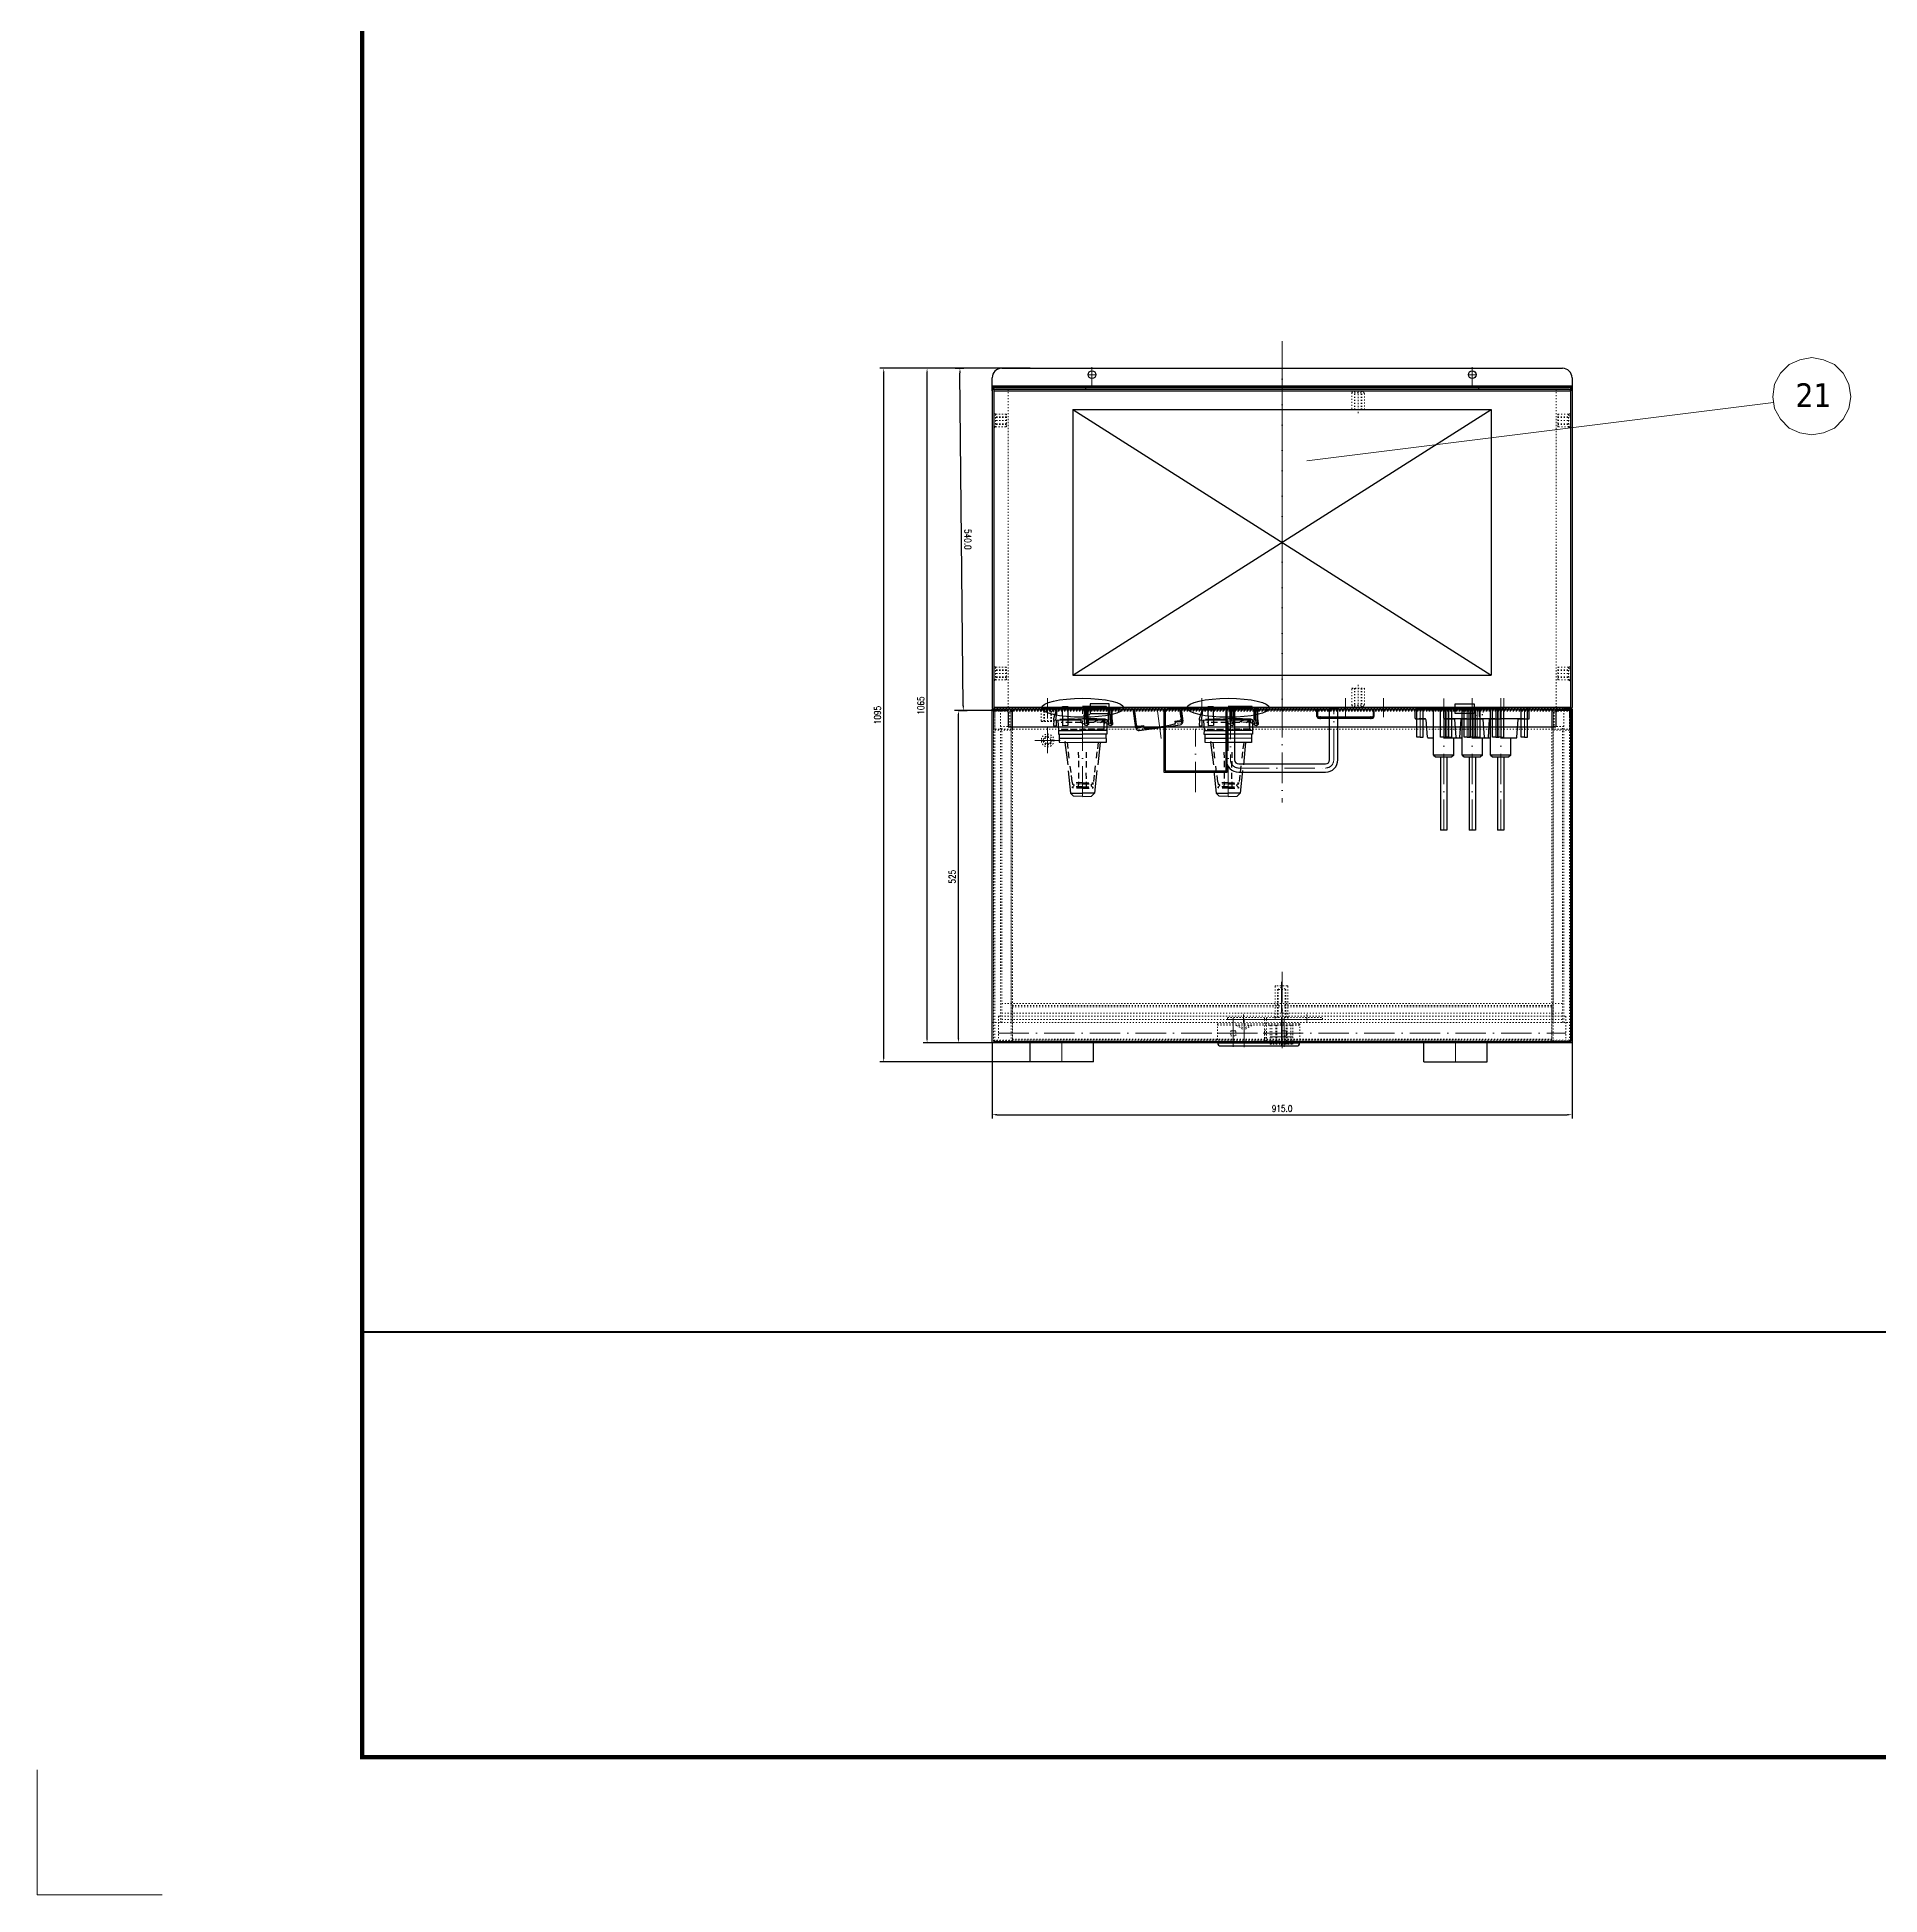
# Model space of a CAD drawing. Header units: millimetres. Extents: x 13152 to 35294, y -6229 to 14001.
# Drawn here: x 27005 to 29913, y 8140 to 11070 of the extents above; entities that cross this region are included whole.
import ezdxf

# ---------------------------------------------------------------- set-up
doc = ezdxf.new("R2010")
doc.units = ezdxf.units.MM
doc.header["$LTSCALE"] = 4
for name, pattern in [('ACAD_ISO03W100', [1.18, 0.47, -0.71]), ('ACAD_ISO10W100', [18, 12, -3, 0, -3]), ('DASHED', [0.75, 0.5, -0.25])]:
    doc.linetypes.add(name, pattern=pattern)
doc.layers.add('1', color=12, linetype='Continuous')
doc.layers.add('4虚线层', color=6, linetype='DASHED')
doc.layers.add('paper', color=254, linetype='Continuous', plot=False)
doc.layers.add('标注、文本', color=3, linetype='Continuous', lineweight=25)
doc.layers.add('铁心', color=3, linetype='Continuous', lineweight=0)
doc.styles.add('Tahoma$001', font='tahoma.ttf', dxfattribs={"height": 2.159784})
doc.styles.add('TH_GBDIM', font='romans.shx', dxfattribs={"width": 0.8, "bigfont": 'gbcbig.shx'})
doc.dimstyles.new('TH_GBDIM1', dxfattribs={"dimscale": 3, "dimtxt": 3.5, "dimasz": 2.5, "dimexe": 2, "dimexo": 0, "dimgap": 1.5, "dimtad": 1, "dimdec": 1, "dimzin": 0, "dimdsep": 46, "dimtxsty": 'TH_GBDIM', "dimcen": 2.5, "dimclrd": 3, "dimclre": 256, "dimclrt": 2, "dimadec": 0, "dimazin": 0, "dimtfac": 0.714286, "dimtdec": 1, "dimtmove": 0, "dimatfit": 3, "dimfxl": 0, "dimtzin": 0, "dimlwd": -1, "dimlwe": -1, "dimarcsym": 0})

# ---------------------------------------------------------------- blocks, each defined once
blk = doc.blocks.new('5354650')
at = {"layer": '4虚线层', "ltscale": 5}
h = blk.add_hatch(color=256, dxfattribs=at)
h.dxf.hatch_style = 2
h.paths.add_polyline_path([(26822.8, -1880.6), (26822.8, -1911.9), (26826.3, -1912.7)])
h = blk.add_hatch(color=256, dxfattribs=at)
h.dxf.hatch_style = 2
h.paths.add_polyline_path([(26822.8, -1880.6), (26826.2, -1881.4), (26826.3, -1912.7)])
at = {"layer": '标注、文本'}
h = blk.add_hatch(color=256, dxfattribs=at)
h.dxf.hatch_style = 2
h.paths.add_polyline_path([(26822.8, -1911.9), (26826.3, -1912.7), (26825.7, -1918.4)])
at = {"layer": '4虚线层', "ltscale": 5}
for points in [[(26842.5, -1858.2), (26842.4, -1880.7)], [(26847.9, -1879.1), (26848, -1847.1)], [(26918.7, -1875.1), (26894.8, -1874.6)], [(26916.9, -1860.8), (26945.2, -1864.4)], [(26951.6, -1874.6), (26927.5, -1874.9)], [(26945.1, -1865.1), (26945.4, -1866.7), (26946.8, -1867), (26948.4, -1866.6), (26949.4, -1865.4)], [(26950.2, -1864.8), (26949.5, -1864.7), (26949.4, -1865.4)], [(26951.6, -1881.2), (26951.4, -1865.9), (26950.9, -1865), (26950.2, -1864.8)], [(26846.3, -1914.4), (26844, -1914.6), (26847.8, -1914), (26848.2, -1890.1)], [(26918.9, -1886.8), (26894.8, -1887)], [(26916.4, -1900.7), (26944.8, -1897.8)], [(26951.7, -1887), (26927.7, -1886.6)], [(26949.6, -1896), (26948.4, -1895), (26947, -1894.7), (26945.4, -1895.1), (26945, -1897.1)], [(26949.6, -1896), (26950.1, -1896.9), (26950.8, -1897)], [(26950.8, -1897), (26951.5, -1897.2), (26951.8, -1895.8)]]:
    blk.add_lwpolyline(points, dxfattribs=at)
for points in [[(26858.8, -1847.4), (26858.8, -1847.4), (26858.4, -1880.8), (26858.4, -1880.8)], [(26860.6, -1849.2), (26860.6, -1849.2), (26860.6, -1880.6), (26860.6, -1880.6)], [(26879.3, -1856.5), (26879.3, -1856.5), (26907.8, -1859.4), (26907.8, -1859.4)], [(26942.9, -1880.6), (26942.9, -1880.6), (26943.1, -1863.9), (26943.1, -1863.9)], [(26945, -1881.1), (26945, -1881.1), (26945.2, -1864.4), (26945.2, -1864.4)], [(26949.5, -1880.7), (26949.5, -1880.7), (26949.4, -1865.4), (26949.4, -1865.4)], [(26950.2, -1864.8), (26950.2, -1864.8), (26950.4, -1864.2), (26950.4, -1864.2)], [(26843.7, -1906.5), (26843.7, -1906.5), (26848, -1897.3), (26848, -1897.3)], [(26847.6, -1902.3), (26847.6, -1902.3), (26847.8, -1901.6), (26847.8, -1901.6)], [(26858.7, -1914.4), (26858.7, -1914.4), (26858.4, -1880.8), (26858.4, -1880.8)], [(26879.7, -1905.4), (26879.7, -1905.4), (26908.2, -1901.8), (26908.2, -1901.8)], [(26942.9, -1880.6), (26942.9, -1880.6), (26943.3, -1898.2), (26943.3, -1898.2)], [(26945, -1881.1), (26945, -1881.1), (26944.8, -1897.8), (26944.8, -1897.8)], [(26949.5, -1880.7), (26949.5, -1880.7), (26949.4, -1896.7), (26949.4, -1896.7)], [(26951.6, -1881.2), (26951.6, -1881.2), (26951.8, -1895.8), (26951.8, -1895.8)], [(26842.7, -1917.2), (26842.7, -1917.2), (26842.9, -1916.5), (26842.9, -1916.5)], [(26848.2, -1909), (26848.2, -1909), (26844, -1914.6), (26844, -1914.6)], [(26844.9, -1914.1), (26844.9, -1914.1), (26860.9, -1914.1), (26860.9, -1914.1)], [(26847.8, -1911.1), (26847.8, -1911.1), (26846.3, -1914.4), (26846.3, -1914.4)]]:
    blk.add_open_spline(points, degree=3, dxfattribs=at)
at = {"layer": '标注、文本', "color": 1, "linetype": 'ACAD_ISO10W100', "lineweight": 18}
blk.add_line((26964.8, -1880.6), (26822.8, -1880.9), dxfattribs=at)
at = {"layer": '标注、文本'}
for points in [[(26844.2, -1835.3), (26841.9, -1835.5), (26826.2, -1840.6)], [(26826.4, -1880.7), (26826.2, -1840.6), (26844.2, -1838.2)], [(26844.2, -1835.3), (26852.9, -1835.1), (26853.4, -1839.6), (26843.9, -1839.6)], [(26844.2, -1835.3), (26844, -1876.7), (26844.6, -1877.6), (26845.8, -1878.6)], [(26844.8, -1842), (26860.6, -1842.7), (26866.5, -1842.6), (26866.5, -1880.5)], [(26866.5, -1842.6), (26866.9, -1844.1), (26879.3, -1844.1), (26879.6, -1880.6)], [(26872.7, -1844), (26873, -1880.5)], [(26877.9, -1853.2), (26879.4, -1852.9), (26914.8, -1857.4)], [(26924.1, -1858.1), (26959.6, -1861.9), (26959.6, -1880.9)], [(26964.8, -1880.6), (26964.4, -1866.7), (26959.6, -1861.9)], [(26826.4, -1880.7), (26825.7, -1918.4), (26822.8, -1918.5), (26822.8, -1880.6)], [(26825.8, -1886.4), (26826.9, -1888.1), (26828.2, -1888.4)], [(26826.4, -1880.7), (26826.1, -1919.9), (26826.4, -1921.5), (26827.8, -1921.8)], [(26827.9, -1889.8), (26826.4, -1890.2), (26826.1, -1891.5)], [(26826.3, -1884.3), (26826.6, -1885.8), (26828, -1886.2)], [(26844.9, -1914.1), (26843.2, -1915.2), (26842.7, -1917.2), (26843.1, -1918.8), (26845.2, -1919.3), (26860.5, -1919.1), (26866.3, -1919), (26866.5, -1880.5)], [(26843.9, -1889.8), (26844, -1914.6), (26858.7, -1914.4), (26860.2, -1914), (26860.5, -1912.6), (26860.6, -1880.6)], [(26843.9, -1889.8), (26844, -1914.6), (26844.6, -1915.5), (26845.8, -1916.5)], [(26843.9, -1889.8), (26851.2, -1890)], [(26844, -1886.2), (26844.3, -1888.5)], [(26844, -1886.2), (26844.3, -1888.5)], [(26851.1, -1884.2), (26848.6, -1879.3), (26845.8, -1878.6)], [(26850.8, -1888.5), (26850.4, -1887), (26849, -1886.6)], [(26853.2, -1887.6), (26852.8, -1886.1), (26852.4, -1884.5), (26851.1, -1884.2)], [(26851.2, -1890), (26852.2, -1888.8), (26853.2, -1887.6)], [(26866.6, -1917.7), (26879.7, -1917.8), (26879.6, -1880.6)], [(26879.7, -1908.3), (26914.8, -1904.7)], [(26923.9, -1903.2), (26959.6, -1899.8), (26959.6, -1880.9)], [(26964.8, -1880.6), (26964.4, -1895.1), (26959.6, -1899.8)], [(26825.8, -1924.3), (26826.9, -1926), (26828.2, -1926.3)], [(26826.1, -1919.9), (26826.3, -1922.2), (26826.6, -1923.7), (26828, -1924)], [(26826.1, -1929.4), (26826.3, -1922.2)], [(26827.9, -1927.7), (26826.4, -1928), (26826.1, -1929.4)], [(26843.9, -1927.7), (26851.2, -1927.9)], [(26851.1, -1922.1), (26848.6, -1917.1), (26845.8, -1916.5)], [(26850.8, -1926.4), (26850.4, -1924.8), (26849, -1924.5)], [(26853.2, -1925.5), (26852.8, -1923.9), (26852.4, -1922.4), (26851.1, -1922.1)], [(26851.2, -1927.9), (26852, -1927.4), (26853.2, -1925.5)]]:
    blk.add_lwpolyline(points, dxfattribs=at)
blk.add_lwpolyline([(26823, -1857.3), (26852.8, -1857.7), (26853.2, -1849.7), (26822.7, -1849.2)], close=True, dxfattribs=at)
for points in [[(26842.6, -1845.1), (26842.6, -1845.1), (26842.4, -1880.7), (26842.4, -1880.7)], [(26860.6, -1842.7), (26860.6, -1842.7), (26860.6, -1880.6), (26860.6, -1880.6)], [(26827.3, -1883.1), (26827.3, -1883.1), (26842.5, -1886.6), (26842.5, -1886.6)], [(26843.8, -1884), (26843.8, -1884), (26827.8, -1883.9), (26827.8, -1883.9)], [(26843.9, -1889.8), (26843.9, -1889.8), (26827.9, -1889.8), (26827.9, -1889.8)], [(26844, -1886.2), (26844, -1886.2), (26828, -1886.2), (26828, -1886.2)], [(26844.3, -1888.5), (26844.3, -1888.5), (26828.2, -1888.4), (26828.2, -1888.4)], [(26842.3, -1903.3), (26842.3, -1903.3), (26842.4, -1880.7), (26842.4, -1880.7)], [(26842.7, -1917.2), (26842.7, -1917.2), (26842.4, -1880.7), (26842.4, -1880.7)], [(26851.1, -1884.2), (26851.1, -1884.2), (26843.8, -1884), (26843.8, -1884)], [(26844, -1886.2), (26844, -1886.2), (26849, -1886.6), (26849, -1886.6)], [(26844.3, -1888.5), (26844.3, -1888.5), (26850.8, -1888.5), (26850.8, -1888.5)], [(26850.8, -1888.5), (26850.8, -1888.5), (26851, -1887.8), (26851, -1887.8)], [(26860.5, -1919.1), (26860.5, -1919.1), (26860.6, -1880.6), (26860.6, -1880.6)], [(26873.2, -1917.7), (26873.2, -1917.7), (26873, -1880.5), (26873, -1880.5)], [(26843.8, -1921.9), (26843.8, -1921.9), (26827.8, -1921.8), (26827.8, -1921.8)], [(26843.9, -1927.7), (26843.9, -1927.7), (26827.9, -1927.7), (26827.9, -1927.7)], [(26844, -1924.1), (26844, -1924.1), (26828, -1924), (26828, -1924)], [(26844.3, -1926.3), (26844.3, -1926.3), (26828.2, -1926.3), (26828.2, -1926.3)], [(26851.1, -1922.1), (26851.1, -1922.1), (26843.8, -1921.9), (26843.8, -1921.9)], [(26844, -1924.1), (26844, -1924.1), (26844.3, -1926.3), (26844.3, -1926.3)], [(26844, -1924.1), (26844, -1924.1), (26849, -1924.5), (26849, -1924.5)], [(26844.3, -1926.3), (26844.3, -1926.3), (26850.8, -1926.4), (26850.8, -1926.4)], [(26850.8, -1926.4), (26850.8, -1926.4), (26851, -1925.7), (26851, -1925.7)]]:
    blk.add_open_spline(points, degree=3, dxfattribs=at)
blk = doc.blocks.new('22569005')
at = {"layer": '4虚线层', "ltscale": 5}
blk.add_line((26040.1, -3605.1), (26040.1, -3615.1), dxfattribs=at)
at = {"layer": '标注、文本'}
for p, q in [((25863.8, -3565.1), (25849.8, -3565.1)), ((25864.8, -3581.7), (25864.8, -3566.1)), ((25864.8, -3581.7), (25864.8, -3571.1)), ((25864.8, -3581.7), (25864.8, -3571.1)), ((25893.9, -3584.6), (25865.8, -3582.7)), ((25893.9, -3584.6), (25865.8, -3582.7)), ((25894.8, -3610.1), (25894.8, -3585.6)), ((25894.8, -3610.1), (25894.8, -3585.6)), ((25921.8, -3594.1), (25894.8, -3594.1)), ((25921.8, -3594.1), (25924.8, -3597.1)), ((25921.8, -3594.1), (25921.8, -3626.1)), ((25921.8, -3594.1), (25924.8, -3597.1)), ((25921.8, -3594.1), (25921.8, -3626.1)), ((25924.8, -3623.1), (25924.8, -3597.1)), ((25924.8, -3623.1), (25924.8, -3597.1)), ((25921.8, -3626.1), (25848.8, -3626.1)), ((25894.8, -3634.7), (25894.8, -3626.1)), ((25894.8, -3634.7), (25894.8, -3626.1)), ((25921.8, -3626.1), (25924.8, -3623.1)), ((25921.8, -3626.1), (25924.8, -3623.1)), ((25924.8, -3605.1), (26040.1, -3605.1)), ((25924.8, -3615.1), (26040.1, -3615.1)), ((26040.1, -3605.1), (26040.1, -3615.1)), ((25850.3, -3646.2), (25850.3, -3647.2)), ((25850.3, -3647.2), (25850.9, -3647.2)), ((25850.3, -3647.2), (25850.9, -3647.2)), ((25850.3, -3654.1), (25850.3, -3649.1)), ((25850.9, -3649.1), (25850.3, -3649.1)), ((25850.9, -3647.2), (25850.9, -3649.1)), ((25863.8, -3655.1), (25851.3, -3655.1)), ((25864.8, -3654.1), (25864.8, -3638.5)), ((25864.8, -3638.6), (25864.8, -3649.1)), ((25864.8, -3638.6), (25864.8, -3649.1)), ((25893.9, -3635.7), (25865.8, -3637.6)), ((25893.9, -3635.7), (25865.8, -3637.6))]:
    blk.add_line(p, q, dxfattribs=at)
at = {"layer": '标注、文本', "color": 1, "linetype": 'ACAD_ISO10W100', "lineweight": 18}
blk.add_line((26040.1, -3610.1), (25848.8, -3610.1), dxfattribs=at)
at = {"layer": '标注、文本'}
for points in [[(25848.7, -3609.9), (25848.4, -3649.2), (25848.7, -3650.7), (25850.1, -3651)], [(25848.4, -3649.2), (25848.6, -3651.4), (25848.9, -3653), (25850.3, -3653.3)]]:
    blk.add_lwpolyline(points, dxfattribs=at)
for centre, start, end in [((25849.8, -3566.1), 90, 180), ((25863.8, -3566.1), 0, 90), ((25893.8, -3585.6), 0, 86.1859), ((25893.8, -3585.6), 0, 86.1859), ((25851.3, -3654.1), 180, 270), ((25863.8, -3654.1), 270, 0), ((25893.8, -3634.7), 273.8141, 0), ((25893.8, -3634.7), 273.8141, 0)]:
    blk.add_arc(centre, 1, start, end, dxfattribs=at)
blk.add_open_spline([(25864.9, -3574.3), (25864.9, -3574.3), (25864.7, -3610), (25864.7, -3610)], degree=3, dxfattribs=at)
blk = doc.blocks.new('*D271')
at = {"layer": 'Defpoints', "color": 0}
for p in [(28409.7, 10547.9), (28527.4, 10547.9), (28512.4, 9483.9)]:
    blk.add_point(p, dxfattribs=at)
at = {"layer": '标注、文本'}
for p, q in [((28527.4, 10547.9), (28403.7, 10547.9)), ((28512.4, 9483.9), (28403.7, 9483.9))]:
    blk.add_line(p, q, dxfattribs=at)
at = {"layer": '标注、文本', "color": 3}
blk.add_line((28409.7, 9491.4), (28409.7, 10540.4), dxfattribs=at)
for points in [[(28408.4, 10540.4), (28410.9, 10540.4), (28409.7, 10547.9)], [(28408.4, 9491.4), (28410.9, 9491.4), (28409.7, 9483.9)]]:
    blk.add_solid(points, dxfattribs=at)
at = {"layer": '标注、文本', "color": 2, "insert": (28399.9, 10015.9), "char_height": 10.5, "attachment_point": 5, "rotation": 90, "style": 'TH_GBDIM'}
blk.add_mtext('1065', dxfattribs=at)
blk = doc.blocks.new('*D272')
at = {"layer": 'Defpoints', "color": 0}
for p in [(28512.4, 9483.9), (29427.4, 9483.9), (29427.4, 9370.5)]:
    blk.add_point(p, dxfattribs=at)
at = {"layer": '标注、文本'}
for p, q in [((28512.4, 9483.9), (28512.4, 9364.5)), ((29427.4, 9483.9), (29427.4, 9364.5))]:
    blk.add_line(p, q, dxfattribs=at)
at = {"layer": '标注、文本', "color": 3}
blk.add_line((28519.9, 9370.5), (29419.9, 9370.5), dxfattribs=at)
for points in [[(28519.9, 9371.7), (28519.9, 9369.2), (28512.4, 9370.5)], [(29419.9, 9371.7), (29419.9, 9369.2), (29427.4, 9370.5)]]:
    blk.add_solid(points, dxfattribs=at)
at = {"layer": '标注、文本', "color": 2, "insert": (28969.9, 9380.2), "char_height": 10.5, "attachment_point": 5, "style": 'TH_GBDIM'}
blk.add_mtext('915.0', dxfattribs=at)
blk = doc.blocks.new('*D254')
at = {"layer": 'Defpoints', "color": 0}
for p in [(28459.2, 10007.9), (28517.4, 10007.9), (28512.4, 9483.9)]:
    blk.add_point(p, dxfattribs=at)
at = {"layer": '标注、文本'}
for p, q in [((28517.4, 10007.9), (28453.2, 10007.9)), ((28512.4, 9483.9), (28453.2, 9483.9))]:
    blk.add_line(p, q, dxfattribs=at)
at = {"layer": '标注、文本', "color": 3}
blk.add_line((28459.2, 9491.4), (28459.2, 10000.4), dxfattribs=at)
for points in [[(28457.9, 10000.4), (28460.4, 10000.4), (28459.2, 10007.9)], [(28457.9, 9491.4), (28460.4, 9491.4), (28459.2, 9483.9)]]:
    blk.add_solid(points, dxfattribs=at)
at = {"layer": '标注、文本', "color": 2, "insert": (28449.4, 9745.9), "char_height": 10.5, "attachment_point": 5, "rotation": 90, "style": 'TH_GBDIM'}
blk.add_mtext('525', dxfattribs=at)
blk = doc.blocks.new('*D266')
at = {"layer": 'Defpoints', "color": 0}
for p in [(28341.3, 10547.9), (28572.3, 10547.9), (28572.3, 9453.9)]:
    blk.add_point(p, dxfattribs=at)
at = {"layer": '标注、文本'}
for p, q in [((28572.3, 10547.9), (28335.3, 10547.9)), ((28572.3, 9453.9), (28335.3, 9453.9))]:
    blk.add_line(p, q, dxfattribs=at)
at = {"layer": '标注、文本', "color": 3}
blk.add_line((28341.3, 9461.4), (28341.3, 10540.4), dxfattribs=at)
for points in [[(28340, 10540.4), (28342.5, 10540.4), (28341.3, 10547.9)], [(28340, 9461.4), (28342.5, 9461.4), (28341.3, 9453.9)]]:
    blk.add_solid(points, dxfattribs=at)
at = {"layer": '标注、文本', "color": 2, "insert": (28331.5, 10000.9), "char_height": 10.5, "attachment_point": 5, "rotation": 90, "style": 'TH_GBDIM'}
blk.add_mtext('1095', dxfattribs=at)
blk = doc.blocks.new('*D250')
at = {"layer": 'Defpoints', "color": 0}
for p in [(28453.8, 10547.9), (28461.5, 10548), (28459.2, 10007.9)]:
    blk.add_point(p, dxfattribs=at)
at = {"layer": '标注、文本', "linetype": 'ByBlock'}
for p, q in [((28453.8, 10547.9), (28467.5, 10548)), ((28459.2, 10007.9), (28472.9, 10008))]:
    blk.add_line(p, q, dxfattribs=at)
at = {"layer": '标注、文本', "color": 3, "linetype": 'ByBlock'}
blk.add_line((28466.8, 10015.5), (28461.6, 10540.5), dxfattribs=at)
at = {"layer": '标注、文本', "color": 3}
for points in [[(28462.9, 10540.5), (28460.4, 10540.4), (28461.5, 10548)], [(28468.1, 10015.5), (28465.6, 10015.4), (28466.9, 10008)]]:
    blk.add_solid(points, dxfattribs=at)
at = {"layer": '标注、文本', "color": 2, "insert": (28474, 10278.1), "char_height": 10.5, "attachment_point": 5, "rotation": 270.5708, "style": 'TH_GBDIM'}
blk.add_mtext('540.0', dxfattribs=at)

msp = doc.modelspace()

# ---------------------------------------------------------------- linework, layer by layer
at = {"layer": '1', "color": 0, "lineweight": 40}
msp.add_line((27518.54, 9027.84), (35096.39, 9027.84), dxfattribs=at)
at = {"layer": '1', "color": 0, "lineweight": 40, "const_width": 6.91}
msp.add_lwpolyline([(27518.54, 8356.89), (35096.39, 8356.89), (35096.39, 13803.47), (27518.54, 13803.47), (27518.54, 8356.89)], dxfattribs=at)
at = {"layer": 'paper', "lineweight": 13}
for q in [(27005.45, 8337.15), (27202.79, 8139.81)]:
    msp.add_line((27005.45, 8139.81), q, dxfattribs=at)
at = {"layer": '标注、文本', "color": 1, "linetype": 'ACAD_ISO10W100', "lineweight": 18}
for p, q in [((28969.93, 10590.56), (28969.93, 9863.11)), ((28969.93, 10550.17), (28969.93, 9981.42)), ((28663.93, 10537.88), (28675.93, 10537.88)), ((28669.93, 10519.78), (28669.93, 10549.78)), ((28969.93, 10519.78), (28969.93, 10549.78)), ((29263.93, 10537.88), (29275.93, 10537.88)), ((29269.93, 10519.78), (29269.93, 10549.78)), ((28599.93, 10027.38), (28599.93, 9997.38)), ((28843.43, 10027.38), (28843.43, 9997.38)), ((29069.93, 10027.38), (29069.93, 9997.38)), ((29129.93, 10027.38), (29129.93, 9997.38)), ((29224.93, 10027), (29224.93, 9997)), ((29269.93, 10027.38), (29269.93, 9997.38)), ((29314.93, 10027.38), (29314.93, 9997.38)), ((29319.93, 10027.38), (29319.93, 9997.38)), ((28712.83, 10012.38), (28580.01, 10012.38)), ((28660.93, 10010.84), (28660.93, 9998.84)), ((28779.22, 9963.91), (28772.43, 10012.21)), ((28911.33, 10012.38), (28778.51, 10012.38)), ((28888.43, 10010.88), (28888.43, 9930.38)), ((29029.89, 9998.91), (29029.89, 9994.64)), ((29051.43, 9930.38), (29051.43, 10010.88)), ((29109.89, 9998.91), (29109.89, 9994.64)), ((29187.69, 10010.88), (29187.69, 9965.88)), ((29187.69, 10010.88), (29187.69, 9965.88)), ((29224.92, 10010.88), (29224.92, 9965.88)), ((29224.92, 10010.88), (29224.92, 9965.88)), ((29229.92, 9965.88), (29229.92, 10012.38)), ((29232.69, 10010.88), (29232.69, 9965.88)), ((29262.16, 10010.88), (29262.16, 9965.88)), ((29262.16, 10010.88), (29262.16, 9965.88)), ((29267.16, 9965.88), (29267.16, 10012.38)), ((29272.69, 9965.88), (29272.69, 10012.38)), ((29277.69, 10010.88), (29277.69, 9965.88)), ((29277.69, 10010.88), (29277.69, 9965.88)), ((29280.93, 10010.84), (29280.93, 9998.84)), ((29307.16, 10010.88), (29307.16, 9965.88)), ((29307.16, 10010.88), (29307.16, 9965.88)), ((29312.16, 9965.88), (29312.16, 10012.38)), ((29352.16, 10010.88), (29352.16, 9965.88)), ((29352.16, 10010.88), (29352.16, 9965.88)), ((28599.93, 9940.88), (28599.93, 9980.88)), ((28833.43, 9879.39), (28833.43, 9979.39)), ((28579.93, 9960.88), (28619.93, 9960.88)), ((28901.43, 9917.38), (29038.43, 9917.38)), ((28969.93, 9595.62), (28969.93, 9475.28)), ((28968.89, 9579.9), (28968.89, 9509.12)), ((28908.89, 9528.43), (28908.89, 9514.88)), ((28969.93, 9538.84), (28969.93, 9476.01)), ((28522.43, 9498.88), (29417.43, 9498.88)), ((28867.93, 9498.88), (28997.93, 9498.88)), ((28892.93, 9522.53), (28892.93, 9477.35)), ((28909.94, 9521.94), (28909.94, 9476.76)), ((28968.89, 9478.29), (28968.89, 9523.78)), ((28972.93, 9522.53), (28972.93, 9477.35)), ((28622.32, 9453.89), (28622.32, 9483.88)), ((28950.89, 9493.38), (28986.89, 9493.38)), ((29243.53, 9453.89), (29243.53, 9483.88))]:
    msp.add_line(p, q, dxfattribs=at)
at = {"layer": '标注、文本'}
for p, q in [((28512.43, 10512.38), (28512.43, 10532.88)), ((28527.43, 10547.88), (29412.43, 10547.88)), ((29427.43, 10532.88), (29427.43, 10510.48)), ((28512.43, 10519.88), (28512.43, 10012.88)), ((29427.43, 10519.88), (28512.43, 10519.88)), ((29427.43, 10517.88), (28512.43, 10517.88)), ((28514.93, 10519.88), (28514.93, 10516.71)), ((28514.93, 10519.88), (28514.93, 10010.88)), ((28514.93, 10514.88), (29424.93, 10514.88)), ((28514.93, 10512.38), (29424.93, 10512.38)), ((28517.43, 10517.38), (29422.43, 10517.38)), ((28659.93, 10517.38), (28659.93, 10514.88)), ((29279.93, 10517.38), (29279.93, 10514.88)), ((29424.93, 10519.88), (29424.93, 10010.88)), ((29427.43, 10519.88), (29427.43, 10012.88)), ((28517.93, 10475.38), (28514.93, 10476.57)), ((28639.93, 10482.88), (28639.93, 10063.88)), ((28639.93, 10482.88), (29299.93, 10482.88)), ((28639.93, 10482.88), (29299.93, 10063.88)), ((28639.93, 10063.88), (29299.93, 10482.88)), ((29299.93, 10482.88), (29299.93, 10063.88)), ((29421.93, 10475.38), (29424.93, 10476.57)), ((28517.93, 10455.38), (28514.93, 10453.98)), ((29421.93, 10455.38), (29424.93, 10453.98)), ((28517.93, 10076.38), (28514.93, 10077.57)), ((28517.93, 10056.38), (28514.93, 10054.98)), ((28639.93, 10063.88), (29299.93, 10063.88)), ((29421.93, 10076.38), (29424.93, 10077.57)), ((29421.93, 10056.38), (29424.93, 10054.98)), ((28512.43, 10010.88), (29427.43, 10010.88)), ((28512.43, 9483.88), (28512.43, 10010.88)), ((28512.43, 9515.88), (28512.43, 10006.88)), ((28514.93, 10013.38), (29424.93, 10013.38)), ((28514.93, 10010.88), (29424.93, 10010.88)), ((28516.43, 10010.88), (28525.43, 10010.88)), ((28517.43, 10007.88), (28535.43, 10007.88)), ((28537.93, 10005.38), (28537.93, 9982.38)), ((28542.43, 10006.88), (28544.43, 10006.88)), ((28589.93, 10007.88), (28588.53, 10010.88)), ((28609.93, 10007.88), (28611.11, 10010.88)), ((28666.93, 10018.38), (28666.93, 10003.38)), ((28696.93, 10018.38), (28666.93, 10018.38)), ((28666.93, 10003.38), (28696.93, 10003.38)), ((28696.93, 10003.38), (28696.93, 10018.38)), ((28734.8, 10010.48), (28736.78, 10010.75)), ((28738.98, 9980.77), (28734.8, 10010.48)), ((28736.78, 10010.75), (28810.46, 10011.01)), ((28740.26, 9986), (28736.78, 10010.75)), ((28783.43, 10010.88), (28783.43, 9910.88)), ((28785.43, 10010.88), (28785.43, 9912.88)), ((28808.48, 10010.73), (28810.46, 10011.01)), ((28810.57, 9995.88), (28808.48, 10010.73)), ((28813.25, 9991.21), (28810.46, 10011.01)), ((28810.46, 10011.01), (28813.25, 9991.21)), ((28881.43, 9912.88), (28881.43, 10010.88)), ((28881.93, 10010.88), (28881.93, 9930.38)), ((28894.93, 10010.88), (28881.93, 10010.88)), ((28883.43, 9910.88), (28883.43, 10010.88)), ((28894.93, 10010.88), (28894.93, 9930.38)), ((29024.89, 9998.88), (29024.89, 10010.88)), ((29024.89, 10010.88), (29026.39, 10010.88)), ((29026.39, 9999.38), (29026.39, 10010.88)), ((29027.89, 9997.88), (29111.89, 9997.88)), ((29027.89, 9995.88), (29111.89, 9995.88)), ((29057.93, 10010.88), (29044.93, 10010.88)), ((29044.93, 9930.38), (29044.93, 10010.88)), ((29057.93, 9930.38), (29057.93, 10010.88)), ((29113.39, 10010.88), (29113.39, 9999.38)), ((29113.39, 10010.88), (29114.89, 10010.88)), ((29114.89, 10010.88), (29114.89, 9998.88)), ((29182.69, 9965.88), (29182.69, 10012.38)), ((29192.69, 9965.88), (29192.69, 10012.38)), ((29219.92, 9965.88), (29219.92, 10012.38)), ((29224.93, 10013.38), (29224.93, 10010.88)), ((29227.69, 9965.88), (29227.69, 10012.38)), ((29232.69, 10010.88), (29232.69, 9965.88)), ((29237.69, 9965.88), (29237.69, 10012.38)), ((29242.93, 10003.38), (29242.93, 10018.38)), ((29242.93, 10018.38), (29272.93, 10018.38)), ((29272.93, 10003.38), (29242.93, 10003.38)), ((29257.16, 9965.88), (29257.16, 10012.38)), ((29264.92, 9965.88), (29264.92, 10012.38)), ((29269.92, 10010.88), (29269.92, 9965.88)), ((29269.92, 10010.88), (29269.92, 9965.88)), ((29269.93, 10013.38), (29269.93, 10010.88)), ((29272.93, 10018.38), (29272.93, 10003.38)), ((29274.92, 9965.88), (29274.92, 10012.38)), ((29282.69, 9965.88), (29282.69, 10012.38)), ((29302.16, 9965.88), (29302.16, 10012.38)), ((29309.92, 9965.88), (29309.92, 10012.38)), ((29314.92, 10010.88), (29314.92, 9965.88)), ((29314.92, 10010.88), (29314.92, 9965.88)), ((29314.93, 10013.38), (29314.93, 10010.88)), ((29319.92, 9965.88), (29319.92, 10012.38)), ((29347.16, 9965.88), (29347.16, 10012.38)), ((29357.16, 9965.88), (29357.16, 10012.38)), ((29397.43, 10006.88), (29395.43, 10006.88)), ((29401.93, 10005.38), (29401.93, 9982.38)), ((29422.43, 10007.88), (29404.43, 10007.88)), ((29423.43, 10010.88), (29414.43, 10010.88)), ((29423.43, 10008.88), (29414.43, 10008.88)), ((29425.43, 10006.88), (29423.43, 10006.88)), ((29425.43, 10008.88), (29425.43, 9485.88)), ((29425.43, 9978.88), (29425.43, 10008.88)), ((29425.43, 9486.88), (29425.43, 10006.88)), ((29425.43, 9515.88), (29425.43, 10006.88)), ((29427.43, 10010.88), (29427.43, 9483.88)), ((29427.43, 9515.88), (29427.43, 10006.88)), ((28537.93, 9982.38), (29401.93, 9982.38)), ((28740.96, 9981.05), (28740.82, 9982.04)), ((28743.65, 9983.44), (28751.08, 9984.49)), ((28743.93, 9981.46), (28751.36, 9982.51)), ((28744.63, 9976.51), (28808.99, 9985.56)), ((28746.13, 9983.79), (28746.4, 9981.81)), ((28751.08, 9984.49), (28751.61, 9980.73)), ((28800.59, 9991.45), (28808.02, 9992.49)), ((28800.59, 9991.45), (28801.12, 9987.68)), ((28800.87, 9989.47), (28808.3, 9990.51)), ((28805.54, 9992.14), (28805.82, 9990.16)), ((28811.27, 9990.93), (28811.13, 9991.92)), ((29187.69, 9965.88), (29182.69, 9965.88)), ((29187.69, 9965.88), (29192.69, 9965.88)), ((29224.92, 9965.88), (29219.92, 9965.88)), ((29224.92, 9965.88), (29229.92, 9965.88)), ((29232.69, 9965.88), (29227.69, 9965.88)), ((29232.69, 9965.88), (29237.69, 9965.88)), ((29262.16, 9965.88), (29257.16, 9965.88)), ((29262.16, 9965.88), (29267.16, 9965.88)), ((29269.92, 9965.88), (29264.92, 9965.88)), ((29269.92, 9965.88), (29274.92, 9965.88)), ((29277.69, 9965.88), (29272.69, 9965.88)), ((29277.69, 9965.88), (29282.69, 9965.88)), ((29307.16, 9965.88), (29302.16, 9965.88)), ((29307.16, 9965.88), (29312.16, 9965.88)), ((29314.92, 9965.88), (29309.92, 9965.88)), ((29314.92, 9965.88), (29319.92, 9965.88)), ((29352.16, 9965.88), (29347.16, 9965.88)), ((29352.16, 9965.88), (29357.16, 9965.88)), ((28783.43, 9910.88), (28883.43, 9910.88)), ((28785.43, 9912.88), (28881.43, 9912.88)), ((28901.43, 9923.88), (29038.43, 9923.88)), ((28901.43, 9910.88), (29038.43, 9910.88)), ((29427.43, 9483.88), (28512.43, 9483.88)), ((28572.32, 9453.89), (28572.32, 9483.88)), ((28672.32, 9453.89), (28672.32, 9483.88)), ((28867.93, 9483.88), (28997.93, 9483.88)), ((28872.93, 9478.88), (28992.93, 9478.88)), ((28942.39, 9486.88), (28945.39, 9486.88)), ((29193.53, 9453.89), (29193.53, 9483.88)), ((29293.53, 9453.89), (29293.53, 9483.88)), ((29424.93, 9485.88), (29424.93, 9487.88)), ((28672.32, 9453.89), (28572.32, 9453.89)), ((29193.53, 9453.89), (29293.53, 9453.89))]:
    msp.add_line(p, q, dxfattribs=at)
at = {"layer": '标注、文本', "color": 2, "linetype": 'ACAD_ISO03W100', "lineweight": 18}
for p, q in [((28514.93, 10519.88), (28514.93, 10012.88)), ((28537.43, 10511.88), (28514.93, 10511.88)), ((28517.43, 10514.88), (29422.43, 10514.88)), ((28537.43, 10519.88), (28537.43, 10012.38)), ((28537.43, 10519.88), (28537.43, 10012.38)), ((29079.93, 10509.38), (29082.93, 10512.38)), ((29079.93, 10509.38), (29079.93, 10482.88)), ((29099.93, 10509.38), (29079.93, 10509.38)), ((29096.93, 10512.38), (29082.93, 10512.38)), ((29083.93, 10482.38), (29083.93, 10512.38)), ((29084.93, 10482.38), (29084.93, 10512.38)), ((29089.93, 10477.38), (29089.93, 10512.38)), ((29094.93, 10482.38), (29094.93, 10512.38)), ((29095.93, 10482.38), (29095.93, 10512.38)), ((29096.93, 10512.38), (29099.93, 10509.38)), ((29099.93, 10482.88), (29099.93, 10509.38)), ((29402.43, 10519.88), (29402.43, 10012.38)), ((29402.43, 10519.88), (29402.43, 10012.38)), ((29402.43, 10511.88), (29424.93, 10511.88)), ((29424.93, 10519.88), (29424.93, 10012.88)), ((28514.93, 10472.38), (28517.93, 10475.38)), ((28514.93, 10472.38), (28514.93, 10458.38)), ((28534.93, 10471.38), (28514.93, 10471.38)), ((28534.93, 10470.38), (28514.93, 10470.38)), ((28534.93, 10465.38), (28514.93, 10465.38)), ((28534.43, 10475.38), (28517.93, 10475.38)), ((28517.93, 10475.38), (28517.93, 10455.38)), ((28534.93, 10474.88), (28534.43, 10475.38)), ((28534.43, 10455.38), (28534.43, 10475.38)), ((28534.93, 10455.88), (28534.93, 10474.88)), ((29079.93, 10482.88), (29080.43, 10482.38)), ((29079.93, 10482.88), (29099.93, 10482.88)), ((29080.43, 10482.38), (29099.43, 10482.38)), ((29099.43, 10482.38), (29099.93, 10482.88)), ((29404.93, 10474.88), (29405.43, 10475.38)), ((29404.93, 10455.88), (29404.93, 10474.88)), ((29404.93, 10471.38), (29424.93, 10471.38)), ((29404.93, 10470.38), (29424.93, 10470.38)), ((29404.93, 10465.38), (29424.93, 10465.38)), ((29405.43, 10475.38), (29421.93, 10475.38)), ((29405.43, 10455.38), (29405.43, 10475.38)), ((29424.93, 10472.38), (29421.93, 10475.38)), ((29421.93, 10475.38), (29421.93, 10455.38)), ((29424.93, 10472.38), (29424.93, 10458.38)), ((28534.93, 10460.38), (28514.93, 10460.38)), ((28534.93, 10459.38), (28514.93, 10459.38)), ((28517.93, 10455.38), (28514.93, 10458.38)), ((28517.93, 10455.38), (28534.43, 10455.38)), ((28534.43, 10455.38), (28534.93, 10455.88)), ((29404.93, 10460.38), (29424.93, 10460.38)), ((29404.93, 10459.38), (29424.93, 10459.38)), ((29405.43, 10455.38), (29404.93, 10455.88)), ((29421.93, 10455.38), (29405.43, 10455.38)), ((29421.93, 10455.38), (29424.93, 10458.38)), ((28514.93, 10073.38), (28517.93, 10076.38)), ((28514.93, 10073.38), (28514.93, 10059.38)), ((28534.93, 10072.38), (28514.93, 10072.38)), ((28534.93, 10071.38), (28514.93, 10071.38)), ((28534.93, 10066.38), (28514.93, 10066.38)), ((28534.93, 10061.38), (28514.93, 10061.38)), ((28534.93, 10060.38), (28514.93, 10060.38)), ((28517.93, 10056.38), (28514.93, 10059.38)), ((28534.43, 10076.38), (28517.93, 10076.38)), ((28517.93, 10076.38), (28517.93, 10056.38)), ((28517.93, 10056.38), (28534.43, 10056.38)), ((28534.93, 10075.88), (28534.43, 10076.38)), ((28534.43, 10056.38), (28534.43, 10076.38)), ((28534.43, 10056.38), (28534.93, 10056.88)), ((28534.93, 10056.88), (28534.93, 10075.88)), ((29404.93, 10075.88), (29405.43, 10076.38)), ((29404.93, 10056.88), (29404.93, 10075.88)), ((29404.93, 10072.38), (29424.93, 10072.38)), ((29404.93, 10071.38), (29424.93, 10071.38)), ((29404.93, 10066.38), (29424.93, 10066.38)), ((29404.93, 10061.38), (29424.93, 10061.38)), ((29404.93, 10060.38), (29424.93, 10060.38)), ((29405.43, 10056.38), (29404.93, 10056.88)), ((29405.43, 10076.38), (29421.93, 10076.38)), ((29405.43, 10056.38), (29405.43, 10076.38)), ((29421.93, 10056.38), (29405.43, 10056.38)), ((29424.93, 10073.38), (29421.93, 10076.38)), ((29421.93, 10076.38), (29421.93, 10056.38)), ((29421.93, 10056.38), (29424.93, 10059.38)), ((29424.93, 10073.38), (29424.93, 10059.38)), ((29079.93, 10042.88), (29080.43, 10043.38)), ((29079.93, 10016.38), (29079.93, 10042.88)), ((29079.93, 10042.88), (29099.93, 10042.88)), ((29080.43, 10043.38), (29099.43, 10043.38)), ((29083.93, 10043.38), (29083.93, 10013.38)), ((29084.93, 10043.38), (29084.93, 10013.38)), ((29089.93, 10048.38), (29089.93, 10013.38)), ((29094.93, 10043.38), (29094.93, 10013.38)), ((29095.93, 10043.38), (29095.93, 10013.38)), ((29099.43, 10043.38), (29099.93, 10042.88)), ((29099.93, 10042.88), (29099.93, 10016.38)), ((28514.43, 9485.88), (28514.43, 10008.88)), ((28514.43, 10008.88), (29425.43, 10008.88)), ((28514.43, 9978.88), (28514.43, 10008.88)), ((29425.43, 10008.88), (28514.43, 10008.88)), ((29425.43, 10006.88), (28514.43, 10006.88)), ((28514.43, 9486.88), (28514.43, 10006.88)), ((28514.43, 10006.88), (28516.43, 10006.88)), ((28514.43, 9515.88), (28514.43, 10006.88)), ((28514.98, 10012.38), (29424.87, 10012.38)), ((28516.43, 9978.88), (28516.43, 10008.88)), ((28516.43, 10008.88), (28525.43, 10008.88)), ((28516.43, 9486.88), (28516.43, 10006.88)), ((28516.43, 9976.88), (28516.43, 10006.88)), ((28517.43, 10010.38), (28535.43, 10010.38)), ((28525.43, 9982.88), (28525.43, 10010.88)), ((28525.43, 9515.88), (28525.43, 10006.88)), ((28540.43, 10005.38), (28540.43, 9982.38)), ((28542.43, 9978.88), (28542.43, 10008.88)), ((28542.43, 10006.88), (28542.43, 9486.88)), ((28542.43, 9976.88), (28542.43, 10006.88)), ((28544.43, 9978.88), (28544.43, 10008.88)), ((28544.43, 10006.88), (28544.43, 9486.88)), ((28589.93, 10007.88), (28592.93, 10010.88)), ((28589.93, 10007.88), (28589.93, 9991.38)), ((28609.93, 10007.88), (28589.93, 10007.88)), ((28606.93, 10010.88), (28592.93, 10010.88)), ((28593.93, 9990.88), (28593.93, 10010.88)), ((28594.93, 9990.88), (28594.93, 10010.88)), ((28599.93, 9990.88), (28599.93, 10010.88)), ((28604.93, 9990.88), (28604.93, 10010.88)), ((28605.93, 9990.88), (28605.93, 10010.88)), ((28606.93, 10010.88), (28609.93, 10007.88)), ((28609.93, 9991.38), (28609.93, 10007.88)), ((28654.93, 10004.84), (28654.93, 10010.88)), ((28666.93, 10004.84), (28666.93, 10010.88)), ((29079.93, 10016.38), (29082.93, 10013.38)), ((29099.93, 10016.38), (29079.93, 10016.38)), ((29096.93, 10013.38), (29082.93, 10013.38)), ((29096.93, 10013.38), (29099.93, 10016.38)), ((29272.93, 10004.84), (29272.93, 10010.88)), ((29274.93, 10004.84), (29274.93, 10010.88)), ((29286.93, 10004.84), (29286.93, 10010.88)), ((29395.43, 9978.88), (29395.43, 10008.88)), ((29395.43, 10006.88), (29395.43, 9486.88)), ((29397.43, 9978.88), (29397.43, 10008.88)), ((29397.43, 10006.88), (29397.43, 9486.88)), ((29397.43, 9976.88), (29397.43, 10006.88)), ((29399.43, 10005.38), (29399.43, 9982.38)), ((29422.43, 10010.38), (29404.43, 10010.38)), ((29414.43, 9515.88), (29414.43, 10010.88)), ((29414.43, 9982.88), (29414.43, 10010.88)), ((29423.43, 9978.88), (29423.43, 10008.88)), ((29423.43, 9486.88), (29423.43, 10006.88)), ((29423.43, 9976.88), (29423.43, 10006.88)), ((29427.4, 10012.38), (29427.43, 10012.38)), ((29425.43, 9978.88), (28514.43, 9978.88)), ((28516.43, 9976.88), (28542.43, 9976.88)), ((28525.43, 9982.88), (28542.43, 9982.88)), ((28527.43, 9515.88), (28527.43, 9982.88)), ((28542.43, 9515.88), (28542.43, 9982.88)), ((28589.93, 9991.38), (28590.43, 9990.88)), ((28589.93, 9991.38), (28609.93, 9991.38)), ((28590.43, 9990.88), (28609.43, 9990.88)), ((28609.43, 9990.88), (28609.93, 9991.38)), ((28744.35, 9978.49), (28758.08, 9980.42)), ((28794.98, 9985.61), (28808.71, 9987.54)), ((29397.43, 9515.88), (29397.43, 9982.88)), ((29414.43, 9982.88), (29397.43, 9982.88)), ((29423.43, 9976.88), (29397.43, 9976.88)), ((29412.43, 9515.88), (29412.43, 9982.88)), ((28958.89, 9572.88), (28958.89, 9523.88)), ((28977.89, 9573.88), (28959.89, 9573.88)), ((28968.89, 9571.88), (28962.89, 9567.88)), ((28962.89, 9523.88), (28962.89, 9567.88)), ((28975.89, 9567.88), (28962.89, 9567.88)), ((28963.89, 9523.88), (28963.89, 9568.55)), ((28968.89, 9571.88), (28975.89, 9567.88)), ((28974.89, 9523.88), (28974.89, 9568.45)), ((28975.89, 9523.88), (28975.89, 9567.88)), ((28978.89, 9523.88), (28978.89, 9572.88)), ((28522.43, 9525.88), (29417.43, 9525.88)), ((28522.43, 9525.88), (28522.43, 9487.88)), ((28527.43, 9545.88), (29412.43, 9545.88)), ((28527.43, 9530.88), (29414.43, 9530.88)), ((29395.43, 9542.88), (28544.43, 9542.88)), ((28544.43, 9542.88), (28544.43, 9487.88)), ((29395.43, 9540.88), (28544.43, 9540.88)), ((28957.85, 9523.88), (28958.89, 9525.14)), ((28978.89, 9524.91), (28979.69, 9523.88)), ((29008.89, 9528.43), (29008.89, 9517.51)), ((29395.43, 9487.88), (29395.43, 9542.88)), ((29417.43, 9525.88), (29417.43, 9487.88)), ((28512.43, 9515.88), (29427.43, 9515.88)), ((28527.43, 9520.88), (29414.43, 9520.88)), ((28867.93, 9513.88), (28997.93, 9513.88)), ((28867.93, 9483.88), (28867.93, 9513.88)), ((28867.93, 9511.88), (28997.93, 9511.88)), ((28883.85, 9523.88), (29033.85, 9523.88)), ((28883.85, 9520.88), (28883.85, 9523.88)), ((28883.85, 9520.88), (29033.85, 9520.88)), ((28888.89, 9502.88), (28888.89, 9494.88)), ((28896.89, 9502.88), (28888.89, 9502.88)), ((28888.89, 9494.88), (28896.89, 9494.88)), ((28888.93, 9502.88), (28888.93, 9494.88)), ((28888.93, 9502.88), (28896.93, 9502.88)), ((28888.93, 9494.88), (28896.93, 9494.88)), ((28892.93, 9494.06), (28892.93, 9503.7)), ((28896.89, 9494.88), (28896.89, 9502.88)), ((28896.93, 9494.88), (28896.93, 9502.88)), ((28897.82, 9511.29), (28909.94, 9504.29)), ((28901.82, 9511.29), (28909.94, 9506.6)), ((28909.94, 9513.29), (28909.94, 9504.29)), ((28918.07, 9511.29), (28909.94, 9506.6)), ((28922.07, 9511.29), (28909.94, 9504.29)), ((28942.39, 9520.88), (28942.39, 9523.88)), ((28942.39, 9520.88), (28942.39, 9486.88)), ((28942.39, 9503.88), (28945.39, 9503.88)), ((28942.39, 9497.88), (28945.39, 9497.88)), ((28945.39, 9520.88), (28945.39, 9523.88)), ((28945.39, 9520.88), (28945.39, 9486.88)), ((28986.89, 9511.88), (28950.89, 9511.88)), ((28950.89, 9511.88), (28950.89, 9481.88)), ((28953.89, 9511.88), (28953.89, 9481.88)), ((28958.89, 9523.88), (28978.89, 9523.88)), ((28958.89, 9523.88), (28958.89, 9520.88)), ((28959.89, 9481.88), (28959.89, 9511.88)), ((28961.39, 9481.88), (28961.39, 9511.88)), ((28968.89, 9502.85), (28968.89, 9494.85)), ((28976.89, 9502.85), (28968.89, 9502.85)), ((28968.89, 9494.85), (28976.89, 9494.85)), ((28968.93, 9502.88), (28968.93, 9494.88)), ((28968.93, 9502.88), (28976.93, 9502.88)), ((28968.93, 9494.88), (28976.93, 9494.88)), ((28972.93, 9494.06), (28972.93, 9503.7)), ((28976.39, 9481.88), (28976.39, 9511.88)), ((28976.89, 9494.85), (28976.89, 9502.85)), ((28976.93, 9494.88), (28976.93, 9502.88)), ((28977.89, 9481.88), (28977.89, 9511.88)), ((28978.89, 9523.88), (28978.89, 9520.88)), ((28983.89, 9481.88), (28983.89, 9511.88)), ((28986.89, 9481.88), (28986.89, 9511.88)), ((28986.89, 9481.88), (28986.89, 9511.88)), ((28997.93, 9483.88), (28997.93, 9513.88)), ((29033.85, 9520.88), (29033.85, 9523.88)), ((28544.43, 9486.88), (28514.43, 9486.88)), ((29425.43, 9485.88), (28514.43, 9485.88)), ((28514.93, 9487.88), (29424.93, 9487.88)), ((28514.93, 9485.88), (28514.93, 9487.88)), ((28514.93, 9485.88), (29424.93, 9485.88)), ((28544.43, 9489.88), (29395.43, 9489.88)), ((28544.43, 9487.88), (29395.43, 9487.88)), ((28611.88, 9485.88), (29424.93, 9485.88)), ((28867.93, 9485.88), (28997.93, 9485.88)), ((28942.39, 9491.88), (28945.39, 9491.88)), ((28950.89, 9481.88), (28986.89, 9481.88)), ((29395.43, 9486.88), (29425.43, 9486.88))]:
    msp.add_line(p, q, dxfattribs=at)
at = {"layer": '标注、文本'}
for centre in [(28669.93, 10537.88), (29269.93, 10537.88)]:
    msp.add_circle(centre, 6, dxfattribs=at)
at = {"layer": '标注、文本', "color": 2, "linetype": 'ACAD_ISO03W100', "lineweight": 18}
for radius in [10, 7, 5]:
    msp.add_circle((28599.93, 9960.88), radius, dxfattribs=at)
at = {"layer": '标注、文本'}
for centre, radius, start, end in [((28527.43, 10532.88), 15, 90, 180), ((29412.43, 10532.88), 15, 0, 90), ((28517.43, 10512.38), 5, 90, 180), ((29422.43, 10512.38), 5, 0, 90), ((28517.43, 10012.88), 5, 180, 270), ((28516.43, 10006.88), 4, 90, 180), ((28535.43, 10005.38), 2.5, 0, 90), ((28807.6, 9995.46), 5, 278, 8), ((29027.89, 9998.88), 3, 180, 270), ((29027.89, 9999.38), 1.5, 180, 270), ((29111.89, 9999.38), 1.5, 270, 0), ((29111.89, 9998.88), 3, 270, 0), ((29404.43, 10005.38), 2.5, 90, 180), ((29422.43, 10012.88), 5, 270, 0), ((29423.43, 10006.88), 4, 0, 90), ((29423.43, 10006.88), 2, 0, 90), ((28743.23, 9986.42), 5, 188, 278), ((28743.93, 9981.46), 5, 188, 278), ((28808.3, 9990.51), 5, 278, 8), ((28901.43, 9930.38), 19.5, 180, 270), ((28901.43, 9930.38), 6.5, 180, 270), ((29038.43, 9930.38), 19.5, 270, 0), ((29038.43, 9930.38), 6.5, 270, 0), ((28872.93, 9483.88), 5, 180, 270), ((28992.93, 9483.88), 5, 270, 0)]:
    msp.add_arc(centre, radius, start, end, dxfattribs=at)
at = {"layer": '标注、文本', "color": 2, "linetype": 'ACAD_ISO03W100', "lineweight": 18}
for centre, radius, start, end in [((28517.43, 10512.38), 2.5, 90, 180), ((29422.43, 10512.38), 2.5, 0, 90), ((28516.43, 10006.88), 2, 90, 180), ((28517.43, 10012.88), 2.5, 180, 270), ((28535.43, 10005.38), 5, 0, 90), ((28660.93, 10004.84), 6, 180, 0), ((29280.93, 10004.84), 6, 180, 0), ((29404.43, 10005.38), 5, 90, 180), ((29422.43, 10012.88), 2.5, 270, 0), ((28599.93, 9960.88), 6, 90, 0), ((28959.89, 9572.88), 1, 90, 180), ((28977.89, 9572.88), 1, 0, 90)]:
    msp.add_arc(centre, radius, start, end, dxfattribs=at)
at = {"layer": '标注、文本', "lineweight": 18}
for centre, start, end in [((28807.6, 9995.46), 278, 8), ((28743.23, 9986.42), 188, 278), ((28743.93, 9981.46), 188, 278), ((28808.3, 9990.51), 278, 8)]:
    msp.add_arc(centre, 3, start, end, dxfattribs=at)
at = {"layer": '标注、文本', "color": 1, "linetype": 'ACAD_ISO10W100', "lineweight": 18}
for centre, start, end in [((28901.43, 9930.38), 180, 270), ((29038.43, 9930.38), 270, 0)]:
    msp.add_arc(centre, 13, start, end, dxfattribs=at)
at = {"layer": '标注、文本'}
for centre in [(28655.18, 10012.38), (28884.92, 10012.38)]:
    msp.add_ellipse(centre, major_axis=(-64.91, 0), ratio=0.2310811, dxfattribs=at)
msp.add_ellipse((28776.36, 9984.2), major_axis=(-24.76, -3.48), ratio=0.072, start_param=0, end_param=3.1415927, dxfattribs=at)
at = {"layer": '铁心', "lineweight": 13}
msp.add_lwpolyline([(29867.54, 10503.09), (29864.23, 10522.97), (29855.19, 10540.14), (29841.34, 10554), (29824.17, 10561.52), (29805.8, 10564.84), (29787.12, 10561.52), (29770.25, 10554), (29756.4, 10540.14), (29747.06, 10522.97), (29744.05, 10503.09), (29747.06, 10484.42), (29756.4, 10467.55), (29770.25, 10453.7), (29787.12, 10445.87), (29805.8, 10442.86), (29824.17, 10445.87), (29841.34, 10453.7), (29855.19, 10467.55), (29864.23, 10484.42)], close=True, dxfattribs=at)
msp.add_lwpolyline([(29008.94, 10401.84), (29745.56, 10493.76), (29745.56, 10493.76)], dxfattribs=at)

# ---------------------------------------------------------------- block references
at = {"layer": '标注、文本', "xscale": -1, "rotation": 90}
for p in [(26774.3, 36837.26), (27004.05, 36837.26)]:
    msp.add_blockref('5354650', p, dxfattribs=at)
at = {"layer": '标注、文本', "rotation": 270}
for p in [(32835.05, 35859.7), (32880.05, 35859.7), (32925.05, 35859.7)]:
    msp.add_blockref('22569005', p, dxfattribs=at)

# ---------------------------------------------------------------- texts
at = {"layer": '铁心', "lineweight": 13, "style": 'Tahoma$001'}
msp.add_text('21', height=37.589, dxfattribs=at).set_placement((29780.12, 10486.67))

# ---------------------------------------------------------------- dimensions: what is measured, and where the dimension line sits
at = {"layer": '标注、文本'}
for base, p1, p2, text, picture, middle in [((28341.3, 10547.88), (28572.32, 9453.89), (28572.32, 10547.88), '1095', '*D266', (28331.55, 10000.89)), ((28409.69, 10547.88), (28512.43, 9483.88), (28527.43, 10547.88), '1065', '*D271', (28399.94, 10015.88)), ((28459.19, 10007.88), (28512.43, 9483.88), (28517.38, 10007.88), '525', '*D254', (28449.44, 9745.88))]:
    dim = msp.add_linear_dim(base=base, p1=p1, p2=p2, angle=90, text=text, dimstyle='TH_GBDIM1', dxfattribs=at)
    dim.commit()
    dim.dimension.update_dxf_attribs({"geometry": picture, "text_midpoint": middle})
dim = msp.add_aligned_dim(p1=(28459.19, 10007.88), p2=(28453.81, 10547.88), distance=-7.72, dimstyle='TH_GBDIM1', override={"dimfxl": 1.5, "dimarcsym": 1}, dxfattribs=at)
dim.commit()
dim.dimension.update_dxf_attribs({"geometry": '*D250', "text_midpoint": (28473.97, 10278.06)})
dim = msp.add_linear_dim(base=(29427.43, 9370.46), p1=(28512.43, 9483.88), p2=(29427.43, 9483.88), dimstyle='TH_GBDIM1', dxfattribs=at)
dim.commit()
dim.dimension.update_dxf_attribs({"geometry": '*D272', "text_midpoint": (28969.93, 9380.21)})

doc.saveas('drawing.dxf')
